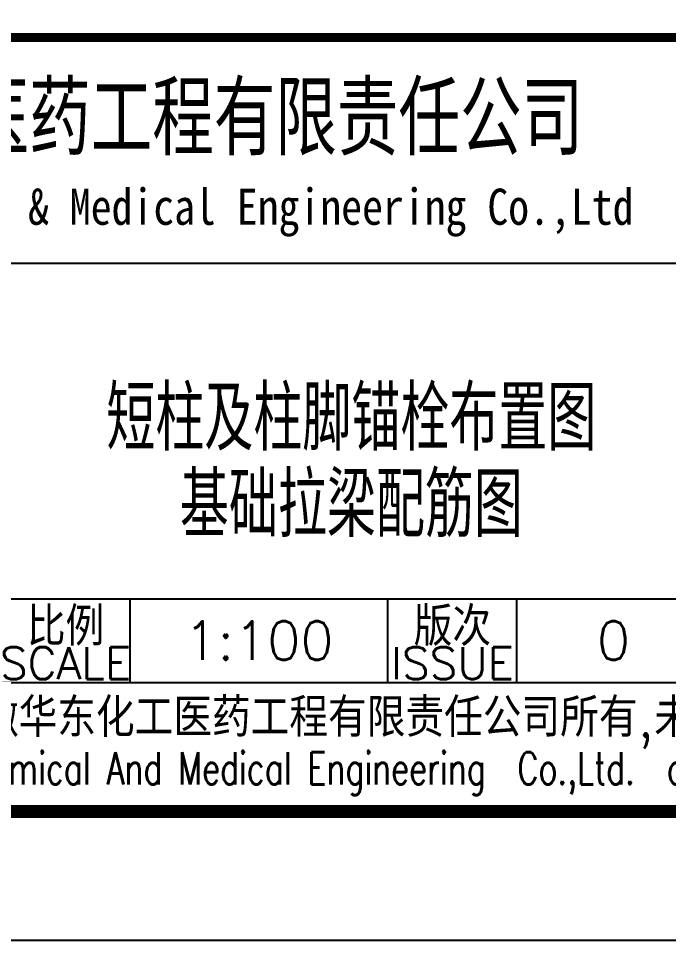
# Model space of a CAD drawing. Header units: millimetres. Extents: x 865974 to 875117, y 41124 to 44891.
# Drawn here: x 868541.9 to 868592.3, y 41123.6 to 41195.1 of the extents above; entities that cross this region are included whole.
import ezdxf
from ezdxf.enums import TextEntityAlignment as Align

# ---------------------------------------------------------------- set-up
doc = ezdxf.new("R2010")
doc.units = ezdxf.units.MM
doc.header["$LTSCALE"] = 1000
doc.header["$MEASUREMENT"] = 0
doc.layers.add('PUB_TEXT', color=7, linetype='Continuous')
doc.styles.add('ECEC_TQ', font='txt_l.shx', dxfattribs={"bigfont": 'hztxt_l.shx'})
doc.styles.add('ECEC_TQ_S', font='')
doc.styles.add('TS', font='tssdeng.shx', dxfattribs={"width": 0.8, "height": 2.5, "bigfont": 'tssdchn.shx'})
doc.styles.get('ECEC_TQ_S').set_extended_font_data('SimSun')

msp = doc.modelspace()

# ---------------------------------------------------------------- linework, layer by layer
for p, q in [((868485.584, 41176.104), (868595.584, 41176.104)), ((868540.584, 41150.104), (868665.584, 41150.104)), ((868550.584, 41143.604), (868550.584, 41150.104)), ((868570.584, 41143.604), (868570.584, 41150.104)), ((868580.584, 41143.604), (868580.584, 41150.104)), ((868485.584, 41143.604), (868665.584, 41143.604)), ((868485.584, 41133.604), (868665.584, 41133.604)), ((868675.584, 41123.604), (867834.584, 41123.604))]:
    msp.add_line(p, q)
at = {"color": 0, "const_width": 1}
msp.add_lwpolyline([(868665.584, 41133.604), (867859.584, 41133.604), (867859.584, 41707.604), (868665.584, 41707.604)], close=True, dxfattribs=at)
at = {"const_width": 0.7}
msp.add_lwpolyline([(868665.584, 41193.604), (868485.584, 41193.604)], dxfattribs=at)

# ---------------------------------------------------------------- texts
for s, height, style, width, p in [('安徽华东化工医药工程有限责任公司', 5, 'ECEC_TQ_S', 0.7, (868547.533, 41187.604)), ('Anhui Huadong Chemical & Medical Engineering Co.,Ltd', 2.8, 'ECEC_TQ_S', 0.85, (868547.533, 41180.104)), ('The proprietary right of this document belongs to Anhui Huadong Chemical And Medical Engineering  Co.,Ltd.  and any replication or transfer to the 3rd. side is forbidden without its permission. ', 2.5, 'ECEC_TQ', 0.72, (868575.584, 41136.604))]:
    msp.add_text(s, height=height, dxfattribs=dict(style=style, width=width)).set_placement(p, align=Align.MIDDLE)
at = {"style": 'ECEC_TQ'}
for s, height, p in [('比例', 3, (868545.584, 41148.104)), ('版次', 3, (868575.584, 41148.104)), ('SCALE', 2.5, (868545.584, 41145.104)), ('ISSUE', 2.5, (868575.584, 41145.104)), ('本文件专有权属安徽华东化工医药工程有限责任公司所有,未经许可不得复制或转让给第三方', 3, (868575.584, 41140.604))]:
    msp.add_text(s, height=height, dxfattribs=at).set_placement(p, align=Align.MIDDLE)
for tag, text, p in [('1:100', '1:100', (868560.584, 41146.854)), ('0', '0', (868588.084, 41146.854))]:
    msp.add_attdef(tag, text=text, height=3, dxfattribs=at).set_placement(p, align=Align.MIDDLE)
at = {"layer": 'PUB_TEXT', "style": 'TS', "width": 0.8}
for s, p in [('短柱及柱脚锚栓布置图', (868567.75, 41164.337)), ('基础拉梁配筋图', (868567.75, 41157.644))]:
    msp.add_text(s, height=5, dxfattribs=at).set_placement(p, align=Align.MIDDLE)

doc.saveas('drawing.dxf')
